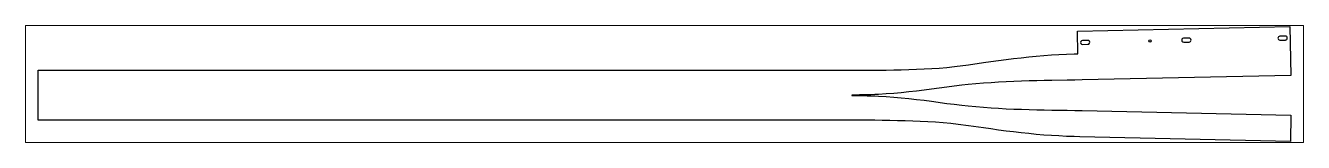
# Paper-space layout 'Layout1' of a CAD drawing. Header units: millimetres. Extents: x 0 to 257, y 86 to 109.
# The model-space entities are those that its viewports show. They can reach past a viewport. Long polylines and large blocks are cut down to what shows.
import ezdxf

# ---------------------------------------------------------------- set-up
doc = ezdxf.new("R2010")
doc.units = ezdxf.units.MM
doc.header["$LTSCALE"] = 25
doc.layers.add('3_Pezzi', color=7, linetype='Continuous')
doc.layers.add('5_Bulloni', color=7, linetype='Continuous')

msp = doc.modelspace()

# ---------------------------------------------------------------- linework, layer by layer
at = {"layer": '3_Pezzi', "color": 3, "linetype": 'Continuous'}
for p, q in [((2765, 140.5), (3330, 152.8)), ((2766.3, 80.4), (2765, 140.5)), ((3330, 152.8), (3332.8, 22.8)), ((2595, 67.8), (2615.1, 70.1)), ((2615.1, 70.1), (2635.2, 72.3)), ((2635.2, 72.3), (2655.3, 74.2)), ((2655.3, 74.2), (2675.4, 75.9)), ((2675.4, 75.9), (2695.6, 77.3)), ((2695.6, 77.3), (2715.8, 78.5)), ((2715.8, 78.5), (2736, 79.5)), ((2736, 79.5), (2756.2, 80.2)), ((2756.2, 80.2), (2766.3, 80.4)), ((0, -96.5), (0, 36.5)), ((0, 36.5), (2165, 36.5)), ((2165, 36.5), (2185.2, 36.6)), ((2185.2, 36.6), (2195.3, 36.6)), ((2195.3, 36.6), (2215.5, 36.7)), ((2215.5, 36.7), (2235.7, 36.9)), ((2235.7, 36.9), (2255.9, 37.1)), ((2255.9, 37.1), (2276.1, 37.4)), ((2276.1, 37.4), (2296.3, 37.9)), ((2296.3, 37.9), (2316.5, 38.4)), ((2316.5, 38.4), (2336.7, 39.1)), ((2336.7, 39.1), (2357.1, 40)), ((2357.1, 40), (2377.3, 41.1)), ((2377.3, 41.1), (2397.5, 42.5)), ((2397.5, 42.5), (2417.7, 44.3)), ((2417.7, 44.3), (2437.8, 46.4)), ((2437.8, 46.4), (2475, 51.1)), ((2475, 51.1), (2514.9, 56.9)), ((2514.9, 56.9), (2534.9, 59.8)), ((2534.9, 59.8), (2554.9, 62.6)), ((2554.9, 62.6), (2575, 65.3)), ((2575, 65.3), (2595, 67.8)), ((2494.7, 0.3), (2474.6, -1.7)), ((2514.9, 2), (2494.7, 0.3)), ((2535.1, 3.5), (2514.9, 2)), ((2555.3, 4.7), (2535.1, 3.5)), ((2575.6, 5.8), (2555.3, 4.7)), ((2595.9, 6.7), (2575.6, 5.8)), ((2616.1, 7.4), (2595.9, 6.7)), ((2636.4, 8), (2616.1, 7.4)), ((2656.6, 8.5), (2636.4, 8)), ((2676.8, 8.9), (2656.6, 8.5)), ((2697, 9.3), (2676.8, 8.9)), ((2737.5, 10), (2697, 9.3)), ((2757.7, 10.3), (2737.5, 10)), ((2777.9, 10.7), (2757.7, 10.3)), ((3332.8, 22.8), (2777.9, 10.7)), ((2175.1, -29.4), (2165, -29.4)), ((2165, -29.4), (2165, -30.6)), ((2165, -30.6), (2175.1, -30.6)), ((2185.2, -29.3), (2175.1, -29.4)), ((2175.1, -30.6), (2185.2, -30.7)), ((2195.3, -29.1), (2185.2, -29.3)), ((2185.2, -30.7), (2195.3, -30.9)), ((2205.4, -28.9), (2195.3, -29.1)), ((2195.3, -30.9), (2205.4, -31.2)), ((2215.5, -28.5), (2205.4, -28.9)), ((2205.4, -31.2), (2215.5, -31.5)), ((2225.6, -28.1), (2215.5, -28.5)), ((2215.5, -31.5), (2225.6, -31.9)), ((2235.8, -27.6), (2225.6, -28.1)), ((2225.6, -31.9), (2235.8, -32.4)), ((2256, -26.5), (2235.8, -27.6)), ((2235.8, -32.4), (2256, -33.5)), ((2276.2, -25), (2256, -26.5)), ((2256, -33.5), (2276.2, -35)), ((2296.4, -23.3), (2276.2, -25)), ((2316.6, -21.3), (2296.4, -23.3)), ((2336.7, -19.1), (2316.6, -21.3)), ((2356.9, -16.6), (2336.7, -19.1)), ((2377, -14), (2356.9, -16.6)), ((2417.2, -8.4), (2377, -14)), ((2437.3, -5.9), (2417.2, -8.4)), ((2457.4, -3.5), (2437.3, -5.9)), ((2474.6, -1.7), (2457.4, -3.5)), ((2276.2, -35), (2296.4, -36.7)), ((2296.4, -36.7), (2316.6, -38.7)), ((2316.6, -38.7), (2336.7, -40.9)), ((2336.7, -40.9), (2356.9, -43.4)), ((2356.9, -43.4), (2377, -46)), ((2377, -46), (2417.2, -51.6)), ((2417.2, -51.6), (2437.3, -54.1)), ((2437.3, -54.1), (2457.4, -56.5)), ((2457.4, -56.5), (2474.6, -58.3)), ((2474.6, -58.3), (2494.7, -60.3)), ((2494.7, -60.3), (2514.9, -62)), ((2514.9, -62), (2535.1, -63.5)), ((2535.1, -63.5), (2555.3, -64.7)), ((2555.3, -64.7), (2575.6, -65.8)), ((2575.6, -65.8), (2595.9, -66.7)), ((2595.9, -66.7), (2616.1, -67.4)), ((2616.1, -67.4), (2636.4, -68)), ((2165, -96.5), (0, -96.5)), ((2205.4, -96.7), (2165, -96.5)), ((2225.6, -96.8), (2205.4, -96.7)), ((2245.8, -97), (2225.6, -96.8)), ((2266, -97.3), (2245.8, -97)), ((2286.2, -97.7), (2266, -97.3)), ((2306.4, -98.1), (2286.2, -97.7)), ((2326.6, -98.8), (2306.4, -98.1)), ((2346.8, -99.5), (2326.6, -98.8)), ((2367.2, -100.6), (2346.8, -99.5)), ((2387.4, -101.8), (2367.2, -100.6)), ((2407.6, -103.4), (2387.4, -101.8)), ((2636.4, -68), (2656.6, -68.5)), ((2656.6, -68.5), (2676.8, -68.9)), ((2676.8, -68.9), (2697, -69.3)), ((2697, -69.3), (2737.5, -70)), ((2737.5, -70), (2757.7, -70.4)), ((2757.7, -70.4), (2777.9, -70.8)), ((2777.9, -70.8), (3332.8, -82.8)), ((3332.8, -82.8), (3331.3, -152.8)), ((2427.7, -105.3), (2407.6, -103.4)), ((2447.8, -107.6), (2427.7, -105.3)), ((2475, -111.1), (2447.8, -107.6)), ((2514.9, -116.9), (2475, -111.1)), ((2534.9, -119.8), (2514.9, -116.9)), ((2554.9, -122.6), (2534.9, -119.8)), ((2575, -125.3), (2554.9, -122.6)), ((2595, -127.8), (2575, -125.3)), ((2615.1, -130.1), (2595, -127.8)), ((2635.2, -132.3), (2615.1, -130.1)), ((2655.3, -134.2), (2635.2, -132.3)), ((2675.4, -135.9), (2655.3, -134.2)), ((2695.6, -137.3), (2675.4, -135.9)), ((2715.8, -138.5), (2695.6, -137.3)), ((2736, -139.5), (2715.8, -138.5)), ((2756.2, -140.2), (2736, -139.5)), ((2770.9, -140.6), (2756.2, -140.2)), ((3331.3, -152.8), (2770.9, -140.6))]:
    msp.add_line(p, q, dxfattribs=at)
at = {"layer": '5_Bulloni', "color": 4, "linetype": 'Continuous'}
for p, q in [((2792.6, 116.3), (2778.1, 116)), ((2778.3, 105.5), (2792.8, 105.8)), ((3061.8, 122.1), (3047.3, 121.8)), ((3047.6, 111.3), (3062.1, 111.6)), ((3317.8, 127.7), (3303.3, 127.4)), ((3303.5, 116.9), (3318, 117.2))]:
    msp.add_line(p, q, dxfattribs=at)
at = {"layer": '5_Bulloni', "color": 2, "linetype": 'Continuous'}
msp.add_circle((2957.7, 114.6), 3.25, dxfattribs=at)
at = {"layer": '5_Bulloni', "color": 4, "linetype": 'Continuous'}
for centre, start, end in [((2778.2, 110.7), 91.2417, 271.2444), ((2792.7, 111), 271.2417, 91.2444), ((3047.5, 116.6), 91.2417, 271.2444), ((3061.9, 116.9), 271.2417, 91.2417), ((3303.4, 122.2), 91.2444, 271.2417), ((3317.9, 122.5), 271.2417, 91.2417)]:
    msp.add_arc(centre, 5.25, start, end, dxfattribs=at)

psp = doc.layouts.get("Layout1")

# ---------------------------------------------------------------- viewports
at = {"layer": '0'}
psp.add_viewport(center=(128.5, 97.5), size=(257, 23.5584), view_center_point=(1666.4, 0), view_height=311.61797, dxfattribs=at)

doc.saveas('drawing.dxf')
